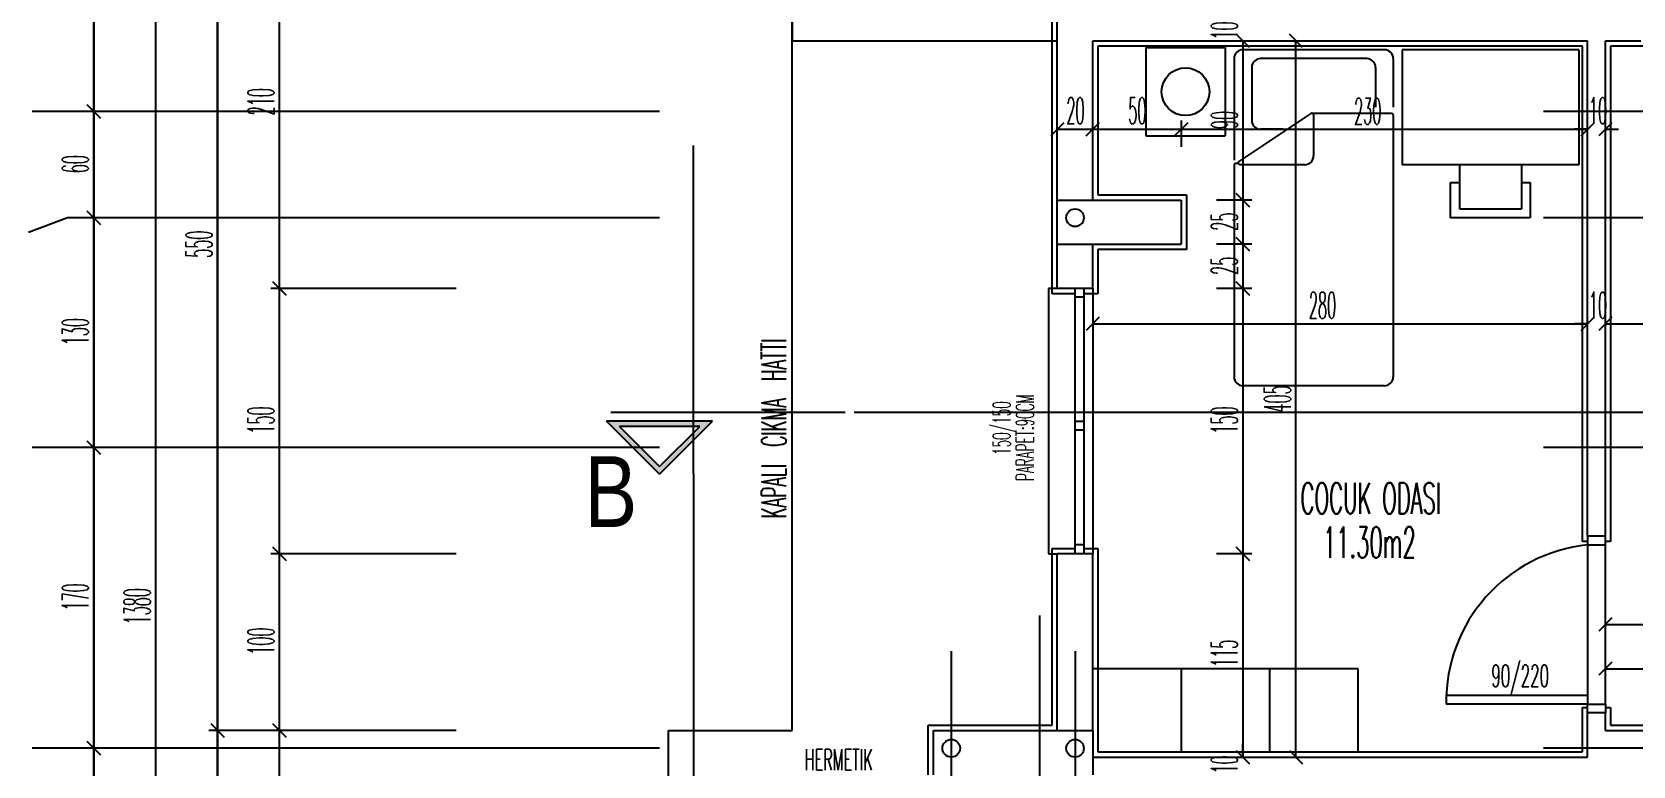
# Model space of a CAD drawing. Extents: x 78 to 306, y -397 to 18.
# Drawn here: x 271.7611 to 271.9423, y -396.6136 to -396.5306 of the extents above; entities that cross this region are included whole.
import ezdxf
from ezdxf.enums import TextEntityAlignment as Align

# ---------------------------------------------------------------- set-up
doc = ezdxf.new("R2010")
doc.units = 0
doc.header["$LTSCALE"] = 0.5
doc.header["$MEASUREMENT"] = 0
for name, pattern in [('DASHDOT2', [0.5, 0.25, -0.125, 0, -0.125]), ('DASHED', [0.75, 0.5, -0.25]), ('DOT2', [0.125, 0, -0.125])]:
    doc.linetypes.add(name, pattern=pattern)
doc.layers.get('0').update_dxf_attribs({"linetype": 'CONTINUOUS'})
for name, color, linetype in [('AKS', 5, 'DASHDOT2'), ('ASHADE', 7, 'CONTINUOUS'), ('DUVAR', 6, 'CONTINUOUS'), ('INS.YAKL.', 30, 'CONTINUOUS'), ('IZDUSUM', 2, 'DOT2'), ('KAPI', 1, 'CONTINUOUS'), ('KOLON', 4, 'CONTINUOUS'), ('MERDIVEN', 3, 'CONTINUOUS'), ('OLCU', 31, 'CONTINUOUS'), ('SIVA', 7, 'CONTINUOUS'), ('TEFRIS', 11, 'CONTINUOUS')]:
    doc.layers.add(name, color=color, linetype=linetype)
doc.styles.add('ICMEKAN', font='romans.shx', dxfattribs={"width": 0.55, "height": 0.2})
doc.styles.add('MİMARİ YAZI', font='arial.ttf')
doc.styles.add('OLCU', font='romans.shx', dxfattribs={"width": 0.6, "height": 0.125})
doc.styles.add('OLCUIC', font='ROMANS.SHX', dxfattribs={"width": 0.4, "height": 0.15})

msp = doc.modelspace()

# ---------------------------------------------------------------- hatches: boundary and pattern name
at = {"layer": 'KAPI'}
h = msp.add_hatch(color=256, dxfattribs=at)
h.paths.add_polyline_path([(271.838143941935, -396.5745598737721), (271.826143941935, -396.5745598737721), (271.832143941935, -396.5805598737721)])
h.paths.add_polyline_path([(271.8366954137976, -396.5751598737721), (271.832143941935, -396.5797113456347), (271.8275924700724, -396.5751598737721)], flags=16)

# ---------------------------------------------------------------- linework, layer by layer
at = {"color": 0, "linetype": 'ByBlock'}
for p, q in [((271.898893941935, -396.5323098737721), (271.897393941935, -396.5308098737721)), ((271.898893941935, -396.5323098737721), (271.897393941935, -396.5308098737721)), ((271.904893941935, -396.5323098737721), (271.903393941935, -396.5308098737721)), ((271.7688939419356, -396.5403098737721), (271.7673939419356, -396.5388098737721)), ((271.7673939419356, -396.5388098737721), (271.7688939419356, -396.5403098737721)), ((271.877893941935, -396.5408098737721), (271.876393941935, -396.5423098737721)), ((271.881893941935, -396.5408098737721), (271.880393941935, -396.5423098737721)), ((271.880393941935, -396.5423098737721), (271.881893941935, -396.5408098737721)), ((271.891893941935, -396.5408098737721), (271.890393941935, -396.5423098737721)), ((271.890393941935, -396.5423098737721), (271.891893941935, -396.5408098737721)), ((271.936393941935, -396.5423098737721), (271.937893941935, -396.5408098737721)), ((271.936393941935, -396.5423098737721), (271.937893941935, -396.5408098737721)), ((271.9398939419355, -396.5408098737721), (271.9383939419355, -396.5423098737721)), ((271.898893941935, -396.5503098737721), (271.897393941935, -396.5488098737721)), ((271.897393941935, -396.5488098737721), (271.898893941935, -396.5503098737721)), ((271.7688939419356, -396.5523098737721), (271.7673939419356, -396.5508098737721)), ((271.7673939419356, -396.5508098737721), (271.7688939419356, -396.5523098737721)), ((271.898893941935, -396.5553098737721), (271.897393941935, -396.5538098737721)), ((271.897393941935, -396.5538098737721), (271.898893941935, -396.5553098737721)), ((271.788393941935, -396.5588098737721), (271.789893941935, -396.5603098737721)), ((271.789893941935, -396.5603098737721), (271.788393941935, -396.5588098737721)), ((271.898893941935, -396.5603098737721), (271.897393941935, -396.5588098737721)), ((271.897393941935, -396.5588098737721), (271.898893941935, -396.5603098737721)), ((271.881893941935, -396.5628098737721), (271.880393941935, -396.5643098737721)), ((271.936393941935, -396.5643098737721), (271.937893941935, -396.5628098737721)), ((271.936393941935, -396.5643098737721), (271.937893941935, -396.5628098737721)), ((271.939893941935, -396.5628098737721), (271.938393941935, -396.5643098737721)), ((271.939893941935, -396.5628098737721), (271.938393941935, -396.5643098737721)), ((271.7688939419356, -396.5783098737721), (271.7673939419356, -396.5768098737721)), ((271.7673939419356, -396.5768098737721), (271.7688939419356, -396.5783098737721)), ((271.788393941935, -396.5888098737721), (271.789893941935, -396.5903098737721)), ((271.789893941935, -396.5903098737721), (271.788393941935, -396.5888098737721)), ((271.898893941935, -396.5903098737721), (271.897393941935, -396.5888098737721)), ((271.897393941935, -396.5888098737721), (271.898893941935, -396.5903098737721)), ((271.939893941935, -396.5968098737721), (271.938393941935, -396.5983098737721)), ((271.939893941935, -396.6018098737721), (271.938393941935, -396.6033098737721)), ((271.7828939419356, -396.6103098737721), (271.7813939419356, -396.6088098737721)), ((271.7813939419356, -396.6088098737721), (271.7828939419356, -396.6103098737721)), ((271.788393941935, -396.6088098737721), (271.789893941935, -396.6103098737721)), ((271.789893941935, -396.6103098737721), (271.788393941935, -396.6088098737721)), ((271.7688939419356, -396.6123098737721), (271.7673939419356, -396.6108098737721)), ((271.7673939419356, -396.6108098737721), (271.7688939419356, -396.6123098737721)), ((271.897393941935, -396.6118098737721), (271.898893941935, -396.6133098737721)), ((271.897393941935, -396.6118098737721), (271.898893941935, -396.6133098737721)), ((271.903393941935, -396.6118098737721), (271.904893941935, -396.6133098737721))]:
    msp.add_line(p, q, dxfattribs=at)
at = {"layer": 'AKS'}
for p, q in [((271.8751439419351, -396.3715598737721), (271.8751439419351, -396.8395598737721)), ((271.8651439419351, -396.3755598737721), (271.8651439419351, -396.8355598737721)), ((271.8791439419351, -396.3755598737721), (271.8791439419351, -396.8355598737721)), ((272.0571439419351, -396.5395598737721), (271.7611439419359, -396.5395598737721)), ((271.7651439419355, -396.5515598737721), (271.760746607251, -396.55323504889)), ((272.0571439419351, -396.5515598737721), (271.7651439419351, -396.5515598737721)), ((272.0571439419351, -396.5775598737721), (271.7611439419359, -396.5775598737721)), ((272.0571439419351, -396.6115598737721), (271.7611439419359, -396.6115598737721))]:
    msp.add_line(p, q, dxfattribs=at)
at = {"layer": 'ASHADE'}
for centre in [(271.8791439419351, -396.5515598737721), (271.8651439419351, -396.6115598737721), (271.8791439419351, -396.6115598737721)]:
    msp.add_circle(centre, 0.0009999999999999432, dxfattribs=at)
at = {"layer": 'DUVAR'}
for p, q in [((271.8771439419357, -396.5495598737813), (271.8771439419356, -396.5175598737732)), ((271.8811439419358, -396.5495598737813), (271.8811439419356, -396.5315598737758)), ((271.8811439419358, -396.5315598737758), (271.9371439419355, -396.5315598737759)), ((271.9371439419355, -396.5875598737761), (271.9371439419355, -396.5315598737759)), ((271.9391439419355, -396.5875598737761), (271.9391439419355, -396.5315598737759)), ((271.9391439419355, -396.5315598737759), (271.9431439419356, -396.531559873776)), ((271.8771439419358, -396.5595598737754), (271.8771439419357, -396.5545598737813)), ((271.8811439419358, -396.5595598737754), (271.8811439419358, -396.5545598737813)), ((271.881143941936, -396.5595598737754), (271.8771439419349, -396.5595598737754)), ((271.9391439419353, -396.5875598737761), (271.9371439419355, -396.5875598737761)), ((271.8771439419361, -396.6095598737721), (271.8771439419359, -396.5895598737753)), ((271.881143941936, -396.5895598737753), (271.8771439419349, -396.5895598737753)), ((271.881143941936, -396.6095598737721), (271.8811439419359, -396.5895598737753)), ((271.9371439419355, -396.6125598737759), (271.9371439419355, -396.6075598737759)), ((271.9391439419353, -396.6075598737754), (271.9371439419355, -396.6075598737759)), ((271.9391439419355, -396.6095598737759), (271.9391439419355, -396.6075598737754)), ((271.9391439419355, -396.6095598737759), (271.9541439419351, -396.6095598737759)), ((271.8811439419353, -396.6125598737758), (271.9371439419355, -396.6125598737759))]:
    msp.add_line(p, q, dxfattribs=at)
at = {"layer": 'INS.YAKL.', "linetype": 'DASHED', "ltscale": 0.5}
msp.add_line((271.836060799146, -396.893401726806), (271.8359697311724, -396.4586667860456), dxfattribs=at)
at = {"layer": 'IZDUSUM', "ltscale": 0.6}
for p, q in [((271.847143941936, -396.6095598737757), (271.8471439419361, -396.4715598737766)), ((271.833143941936, -396.6095598737757), (271.847143941936, -396.6095598737757)), ((271.833143941936, -396.6975598737761), (271.833143941936, -396.6095598737757))]:
    msp.add_line(p, q, dxfattribs=at)
at = {"layer": 'KAPI'}
for p, q in [((271.8771439419363, -396.5595598737754), (271.8761439419351, -396.5595598737754)), ((271.8761439419351, -396.5595598737754), (271.8761439419351, -396.5895598737753)), ((271.8791439419353, -396.5895598737753), (271.8791439419353, -396.5595598737754)), ((271.880143941935, -396.5595598737754), (271.880143941935, -396.5895598737753)), ((271.8811439419351, -396.5595598737754), (271.8811439419351, -396.5895598737753)), ((271.880143941935, -396.5605598737754), (271.8791439419353, -396.5605598737754)), ((271.838143941935, -396.5745598737721), (271.826143941935, -396.5745598737721)), ((271.832143941935, -396.5805598737721), (271.826143941935, -396.5745598737721)), ((271.832143941935, -396.5805598737721), (271.838143941935, -396.5745598737721)), ((271.8791439419353, -396.5735598737753), (271.880143941935, -396.5735598737753)), ((271.8791439419353, -396.5745598737753), (271.880143941935, -396.5745598737753)), ((271.8366954137976, -396.5751598737721), (271.8275924700724, -396.5751598737721)), ((271.832143941935, -396.5797113456347), (271.8275924700724, -396.5751598737721)), ((271.832143941935, -396.5797113456347), (271.8366954137976, -396.5751598737721)), ((271.8791439419353, -396.5755598737754), (271.880143941935, -396.5755598737754)), ((271.9371439419349, -396.5875598737751), (271.9371439419349, -396.5885598737752)), ((271.9391439419347, -396.5885598737752), (271.9391439419347, -396.5875598737751)), ((271.880143941935, -396.5885598737753), (271.8791439419353, -396.5885598737753)), ((271.9371439419349, -396.5885598737752), (271.9391439419347, -396.5885598737752)), ((271.8761439419351, -396.5895598737753), (271.8771439419352, -396.5895598737753)), ((271.9211439419348, -396.6055598737752), (271.9371439419349, -396.6055598737752)), ((271.9371439419349, -396.6055598737752), (271.9371439419349, -396.6065598737753)), ((271.9371439419349, -396.6065598737753), (271.9211439419348, -396.6065598737753)), ((271.9371439419349, -396.6065598737753), (271.9391439419347, -396.6065598737753)), ((271.9371439419349, -396.6075598737751), (271.9371439419349, -396.6065598737753)), ((271.9391439419347, -396.6065598737753), (271.9391439419347, -396.6075598737751))]:
    msp.add_line(p, q, dxfattribs=at)
at = {"layer": 'KAPI', "linetype": 'DASHED', "ltscale": 0.4}
msp.add_line((271.854143941935, -396.5735598737721), (272.273143941935, -396.5735598737723), dxfattribs=at)
at = {"layer": 'KAPI', "ltscale": 1.4}
for p, q in [((271.9371439419349, -396.5885598737753), (271.9371439419349, -396.6055598737752)), ((271.9391439419347, -396.6065598737753), (271.9391439419347, -396.5885598737752))]:
    msp.add_line(p, q, dxfattribs=at)
at = {"layer": 'KAPI'}
msp.add_arc((271.9389555648319, -396.6062813163504), 0.01781380095500225, 95.83694099442675, 180.8959803324229, dxfattribs=at)
at = {"layer": 'KOLON'}
for p, q in [((271.8771439419351, -396.5545598737813), (271.8771439419351, -396.5495598737813)), ((271.8771439419355, -396.5495598737813), (271.8911439419351, -396.5495598737813)), ((271.8911439419351, -396.5495598737813), (271.8911439419351, -396.5545598737813)), ((271.8771439419355, -396.5545598737813), (271.8911439419351, -396.5545598737813)), ((271.8631439419351, -396.6145598737813), (271.8631439419351, -396.6095598737813)), ((271.8631439419351, -396.6095598737813), (271.8811439419351, -396.6095598737813)), ((271.8811439419351, -396.6095598737813), (271.8811439419351, -396.6145598737813))]:
    msp.add_line(p, q, dxfattribs=at)
at = {"layer": 'KOLON', "linetype": 'DASHED', "ltscale": 0.4}
msp.add_line((271.8266197548716, -396.5735598737721), (271.853143941935, -396.5735598737721), dxfattribs=at)
at = {"layer": 'MERDIVEN'}
for p, q in [((271.8471439419353, -396.4575598737721), (271.8471439419353, -396.5315598737721)), ((271.8471439419353, -396.5315598737721), (271.8771439419356, -396.5315598737719))]:
    msp.add_line(p, q, dxfattribs=at)
at = {"layer": 'OLCU', "ltscale": 1.4}
for p, q in [((271.7681439419363, -396.7345598737721), (271.7681439419363, -396.4565598737721)), ((271.7751439419363, -396.7345598737721), (271.7751439419363, -396.4565598737721)), ((271.7821439419363, -396.7355598737721), (271.7821439419363, -396.4565598737721)), ((271.7891439419363, -396.7685598737721), (271.7891439419363, -396.4565598737721)), ((271.7751439419363, -396.7335598737721), (271.7751439419363, -396.4575598737721)), ((271.7681439419355, -396.4875598737721), (271.7681439419355, -396.5395598737721)), ((271.7821439419355, -396.4995598737721), (271.7821439419355, -396.6095598737721)), ((271.789143941935, -396.5595598737721), (271.789143941935, -396.5175598737721)), ((271.898143941935, -396.5315598737721), (271.898143941935, -396.5495598737721)), ((271.898143941935, -396.5315598737721), (271.898143941935, -396.5330598737721)), ((271.904143941935, -396.6125598737721), (271.904143941935, -396.5315598737721)), ((271.7681439419355, -396.5395598737721), (271.7681439419355, -396.5515598737721)), ((271.877143941935, -396.5415598737721), (271.881143941935, -396.5415598737721)), ((271.881143941935, -396.5415598737721), (271.891143941935, -396.5415598737721)), ((271.891143941935, -396.5405598737721), (271.891143941935, -396.5435598737721)), ((271.891143941935, -396.5415598737721), (271.937143941935, -396.5415598737721)), ((271.937143941935, -396.5415598737721), (271.935643941935, -396.5415598737721)), ((271.9391439419355, -396.5415598737721), (271.9406439419355, -396.5415598737721)), ((271.899143941935, -396.5495598737721), (271.895143941935, -396.5495598737721)), ((271.898143941935, -396.5495598737721), (271.898143941935, -396.5545598737721)), ((271.7681439419355, -396.5515598737721), (271.7681439419355, -396.5775598737721)), ((271.899143941935, -396.5545598737721), (271.895143941935, -396.5545598737721)), ((271.898143941935, -396.5545598737721), (271.898143941935, -396.5595598737721)), ((271.809143941935, -396.5595598737721), (271.788143941935, -396.5595598737721)), ((271.789143941935, -396.5895598737721), (271.789143941935, -396.5595598737721)), ((271.899143941935, -396.5595598737721), (271.895143941935, -396.5595598737721)), ((271.898143941935, -396.5595598737721), (271.898143941935, -396.5895598737721)), ((271.881143941935, -396.5635598737721), (271.937143941935, -396.5635598737721)), ((271.937143941935, -396.5635598737721), (271.935643941935, -396.5635598737721)), ((271.939143941935, -396.5635598737721), (271.940643941935, -396.5635598737721)), ((271.939143941935, -396.5635598737721), (271.963143941935, -396.5635598737721)), ((271.7681439419355, -396.5775598737721), (271.7681439419355, -396.6115598737721)), ((271.809143941935, -396.5895598737721), (271.788143941935, -396.5895598737721)), ((271.789143941935, -396.6095598737721), (271.789143941935, -396.5895598737721)), ((271.899143941935, -396.5895598737721), (271.895143941935, -396.5895598737721)), ((271.898143941935, -396.5895598737721), (271.898143941935, -396.6125598737721)), ((271.939143941935, -396.5975598737721), (272.011143941935, -396.5975598737721)), ((271.939143941935, -396.6025598737721), (271.968143941935, -396.6025598737721)), ((271.8091439419356, -396.6095598737721), (271.7811439419356, -396.6095598737721)), ((271.7821439419355, -396.6095598737721), (271.7821439419355, -396.7335598737721)), ((271.809143941935, -396.6095598737721), (271.788143941935, -396.6095598737721)), ((271.789143941935, -396.6495598737721), (271.789143941935, -396.6095598737721)), ((271.898143941935, -396.6125598737721), (271.898143941935, -396.6110598737721)), ((271.7681439419355, -396.6115598737721), (271.7681439419355, -396.6955598737721))]:
    msp.add_line(p, q, dxfattribs=at)
at = {"layer": 'SIVA', "ltscale": 1.4}
for p, q in [((271.8765439419351, -396.5495598737814), (271.8765439419356, -396.5169598737733)), ((271.9365439419355, -396.5321598737759), (271.8817439419357, -396.5321598737758)), ((271.8817439419357, -396.5321598737758), (271.8817439419357, -396.5489598737813)), ((271.9365439419355, -396.588159873776), (271.9365439419355, -396.5321598737759)), ((271.9437439419356, -396.5321598737759), (271.9397439419355, -396.5321598737759)), ((271.9397439419355, -396.5321598737759), (271.9397439419355, -396.588159873776)), ((271.8817439419357, -396.5489598737813), (271.8917439419351, -396.5489598737813)), ((271.8917439419351, -396.5489598737813), (271.8917439419351, -396.5551598737813)), ((271.8765439419358, -396.5545598737813), (271.8765439419351, -396.5495598737814)), ((271.8765439419358, -396.5601598737754), (271.8765439419358, -396.5545598737813)), ((271.8917439419351, -396.5551598737813), (271.8817439419358, -396.5551598737813)), ((271.8817439419358, -396.5551598737813), (271.8817439419358, -396.5601598737754)), ((271.8791439419353, -396.5601598737754), (271.8765439419358, -396.5601598737754)), ((271.8817439419358, -396.5601598737754), (271.880143941935, -396.5601598737754)), ((271.8765439419361, -396.6089598737813), (271.8765439419359, -396.5889598737754)), ((271.8765439419359, -396.5889598737754), (271.8791439419353, -396.5889598737754)), ((271.880143941935, -396.5889598737754), (271.881743941936, -396.5889598737754)), ((271.881743941936, -396.5889598737754), (271.8817439419361, -396.6095598737721)), ((271.9371439419349, -396.588159873776), (271.9365439419355, -396.588159873776)), ((271.9397439419355, -396.588159873776), (271.9391439419347, -396.588159873776)), ((271.9365439419355, -396.6119598737759), (271.9365439419355, -396.6069598737761)), ((271.9365439419355, -396.6069598737761), (271.9371439419349, -396.6069598737759)), ((271.9391439419347, -396.6069598737753), (271.9397439419355, -396.6069598737752)), ((271.9397439419355, -396.6069598737752), (271.9397439419355, -396.6089598737759)), ((271.8625439419361, -396.614559873772), (271.862543941935, -396.6089598737813)), ((271.862543941935, -396.6089598737813), (271.8765439419361, -396.6089598737813)), ((271.9397439419355, -396.6089598737759), (271.9541439419351, -396.608959873776)), ((271.8817439419361, -396.6095598737721), (271.8817439419356, -396.6119598737758)), ((271.8817439419356, -396.6119598737758), (271.9365439419355, -396.6119598737759))]:
    msp.add_line(p, q, dxfattribs=at)
at = {"layer": 'TEFRIS'}
for p, q in [((271.8871439419413, -396.5323098737803), (271.8961439419413, -396.5323098737803)), ((271.8871439419413, -396.5323098737803), (271.8871439419413, -396.5423098737803)), ((271.8961439419413, -396.5323098737803), (271.8961439419413, -396.5423098737803)), ((271.91414394194, -396.5325598737776), (271.8981439419399, -396.5325598737776)), ((271.9161439419424, -396.5325598737734), (271.9161439419424, -396.5455598737733)), ((271.9361439419421, -396.5325598737734), (271.9161439419424, -396.5325598737734)), ((271.9361439419421, -396.5325598737734), (271.9361439419421, -396.5455598737733)), ((271.8971439419399, -396.5335598737774), (271.8971439419399, -396.5450598737776)), ((271.89914394194, -396.5345598737775), (271.89914394194, -396.5405598737775)), ((271.89914394194, -396.5345598737775), (271.89914394194, -396.5405598737775)), ((271.9121439419399, -396.5335598737774), (271.9001439419397, -396.5335598737774)), ((271.9121439419399, -396.5335598737774), (271.9001439419397, -396.5335598737774)), ((271.9131439419399, -396.5345598737775), (271.9131439419399, -396.5390598737776)), ((271.9151439419397, -396.5335598737774), (271.9151439419397, -396.5390598737776)), ((271.9058330019008, -396.539767167137), (271.8976935570282, -396.5451934637186)), ((271.9149439419398, -396.5397598737777), (271.9060430737835, -396.5397598737777)), ((271.9061439419398, -396.5399335771958), (271.9061439419398, -396.5445598737775)), ((271.9151439419397, -396.5399598737775), (271.9151439419397, -396.5695598737775)), ((271.9026439419397, -396.5415598737776), (271.9001439419397, -396.5415598737776)), ((271.9021439419399, -396.5415598737776), (271.9006439419399, -396.5415598737776)), ((271.8871439419413, -396.5423098737803), (271.8961439419413, -396.5423098737803)), ((271.8971439419399, -396.5456178306073), (271.8971439419399, -396.5695598737775)), ((271.8976130786622, -396.5454178306072), (271.8973439419398, -396.5454178306072)), ((271.9051439419397, -396.5455598737775), (271.8978044970674, -396.5455598737775)), ((271.9361439419421, -396.5455598737733), (271.9161439419424, -396.5455598737733)), ((271.9226439419424, -396.5455598737733), (271.9226439419424, -396.5505598737733)), ((271.9296439419422, -396.5455598737733), (271.9296439419422, -396.5505598737733)), ((271.9216439419423, -396.5515598737733), (271.9216439419423, -396.5475598737734)), ((271.9216439419423, -396.5475598737734), (271.9226439419424, -396.5475598737734)), ((271.9296439419422, -396.5475598737734), (271.9306439419423, -396.5475598737734)), ((271.9306439419423, -396.5475598737734), (271.9306439419423, -396.5515598737733)), ((271.9226439419424, -396.5505598737733), (271.9296439419422, -396.5505598737733)), ((271.9306439419423, -396.5515598737733), (271.9216439419423, -396.5515598737733)), ((271.91414394194, -396.5705598737775), (271.8981439419399, -396.5705598737775)), ((271.911173750291, -396.6025896821245), (271.8811737502903, -396.6025896821246)), ((271.8911737502908, -396.6120896821232), (271.8911737502908, -396.6025896821251)), ((271.9011737502908, -396.6120896821232), (271.9011737502908, -396.6025896821251)), ((271.911173750291, -396.6120896821229), (271.911173750291, -396.6025896821248))]:
    msp.add_line(p, q, dxfattribs=at)
msp.add_circle((271.8916439419409, -396.5373098737803), 0.0027, dxfattribs=at)
for centre, radius, start, end in [((271.8981439419393, -396.5335598737771), 0.001, 90, 180), ((271.9141439419394, -396.5335598737771), 0.001, 0, 90), ((271.9001439419392, -396.5345598737771), 0.001, 90, 180), ((271.9121439419393, -396.5345598737771), 0.001, 0, 90), ((271.9059439419393, -396.5399335771955), 0.0002, 0, 123.6900675259346), ((271.9149439419393, -396.5399598737773), 0.0002, 0, 90), ((271.9001439419392, -396.5405598737772), 0.001, 180, 270), ((271.9001439419392, -396.5405598737772), 0.001, 180, 270), ((271.8973439419391, -396.5456178306071), 0.0002, 90, 180), ((271.8978044970668, -396.5453598737773), 0.0002, 123.6900675259346, 270), ((271.9051439419392, -396.5445598737772), 0.001, 270, 0), ((271.8981439419393, -396.5695598737772), 0.001, 180, 270), ((271.9141439419394, -396.5695598737772), 0.001, 270, 0)]:
    msp.add_arc(centre, radius, start, end, dxfattribs=at)

# ---------------------------------------------------------------- texts
at = {"layer": 'KAPI', "linetype": 'Continuous', "style": 'ICMEKAN', "width": 0.5}
for s, height, p in [('KAPALI  CIKMA  HATTI', 0.0028, (271.8464783941826, -396.5855571731757)), ('150/150', 0.002, (271.8718384738325, -396.5783945299115)), ('PARAPET:90CM', 0.002, (271.874482669105, -396.5813293769743))]:
    msp.add_text(s, height=height, rotation=90, dxfattribs=at).set_placement(p)
at = {"layer": 'KAPI', "style": 'MİMARİ YAZI', "width": 0.8}
msp.add_text('B', height=0.008000000000000005, dxfattribs=at).set_placement((271.8236574423081, -396.5865254376743))
at = {"layer": 'KAPI', "style": 'OLCU', "width": 0.5}
msp.add_text('90/220', height=0.002499999999999999, rotation=359.9999999982087, dxfattribs=at).set_placement((271.926240848637, -396.6046040274227))
at = {"layer": 'MERDIVEN', "linetype": 'ByBlock', "style": 'OLCU', "width": 0.5}
for s, p in [('COCUK ODASI', (271.9046700305673, -396.5850347314376)), ('11.30m2', (271.9072057448531, -396.5900347314374))]:
    msp.add_text(s, height=0.0035, dxfattribs=at).set_placement(p)
at = {"layer": 'OLCU', "style": 'OLCUIC', "width": 0.4}
for s, p in [('10', (271.897543941935, -396.5314170166292)), ('210', (271.788543941935, -396.5399884452007)), ('90', (271.897543941935, -396.5415313023435)), ('60', (271.7675439419356, -396.5465313023435)), ('25', (271.897543941935, -396.5530313023435)), ('550', (271.7815439419356, -396.5561027309149)), ('25', (271.897543941935, -396.5580313023435)), ('130', (271.7675439419356, -396.5659884452007)), ('405', (271.903543941935, -396.573602730915)), ('150', (271.788543941935, -396.5759884452007)), ('150', (271.897543941935, -396.5759884452007)), ('170', (271.7675439419356, -396.5959884452006)), ('1380', (271.7745439419363, -396.5975598737721)), ('100', (271.788543941935, -396.6009884452006)), ('115', (271.897543941935, -396.6023741594864)), ('10', (271.897543941935, -396.6144170166292))]:
    msp.add_text(s, height=0.003, rotation=90, dxfattribs=at).set_placement(p)
for s, p in [('20', (271.8781725133636, -396.5409598737721)), ('50', (271.8851725133636, -396.5409598737721)), ('230', (271.910718857613, -396.5410247608819)), ('10', (271.9372867990781, -396.5409598737721)), ('280', (271.9056010847922, -396.5629598737721)), ('10', (271.9372867990779, -396.5629598737721))]:
    msp.add_text(s, height=0.003, dxfattribs=at).set_placement(p)
at = {"layer": 'TEFRIS', "ltscale": 1.4, "style": 'OLCU', "width": 0.5}
msp.add_text('HERMETIK', height=0.0024, dxfattribs=at).set_placement((271.8524118634924, -396.6128421206495), align=Align.MIDDLE)

doc.saveas('drawing.dxf')
